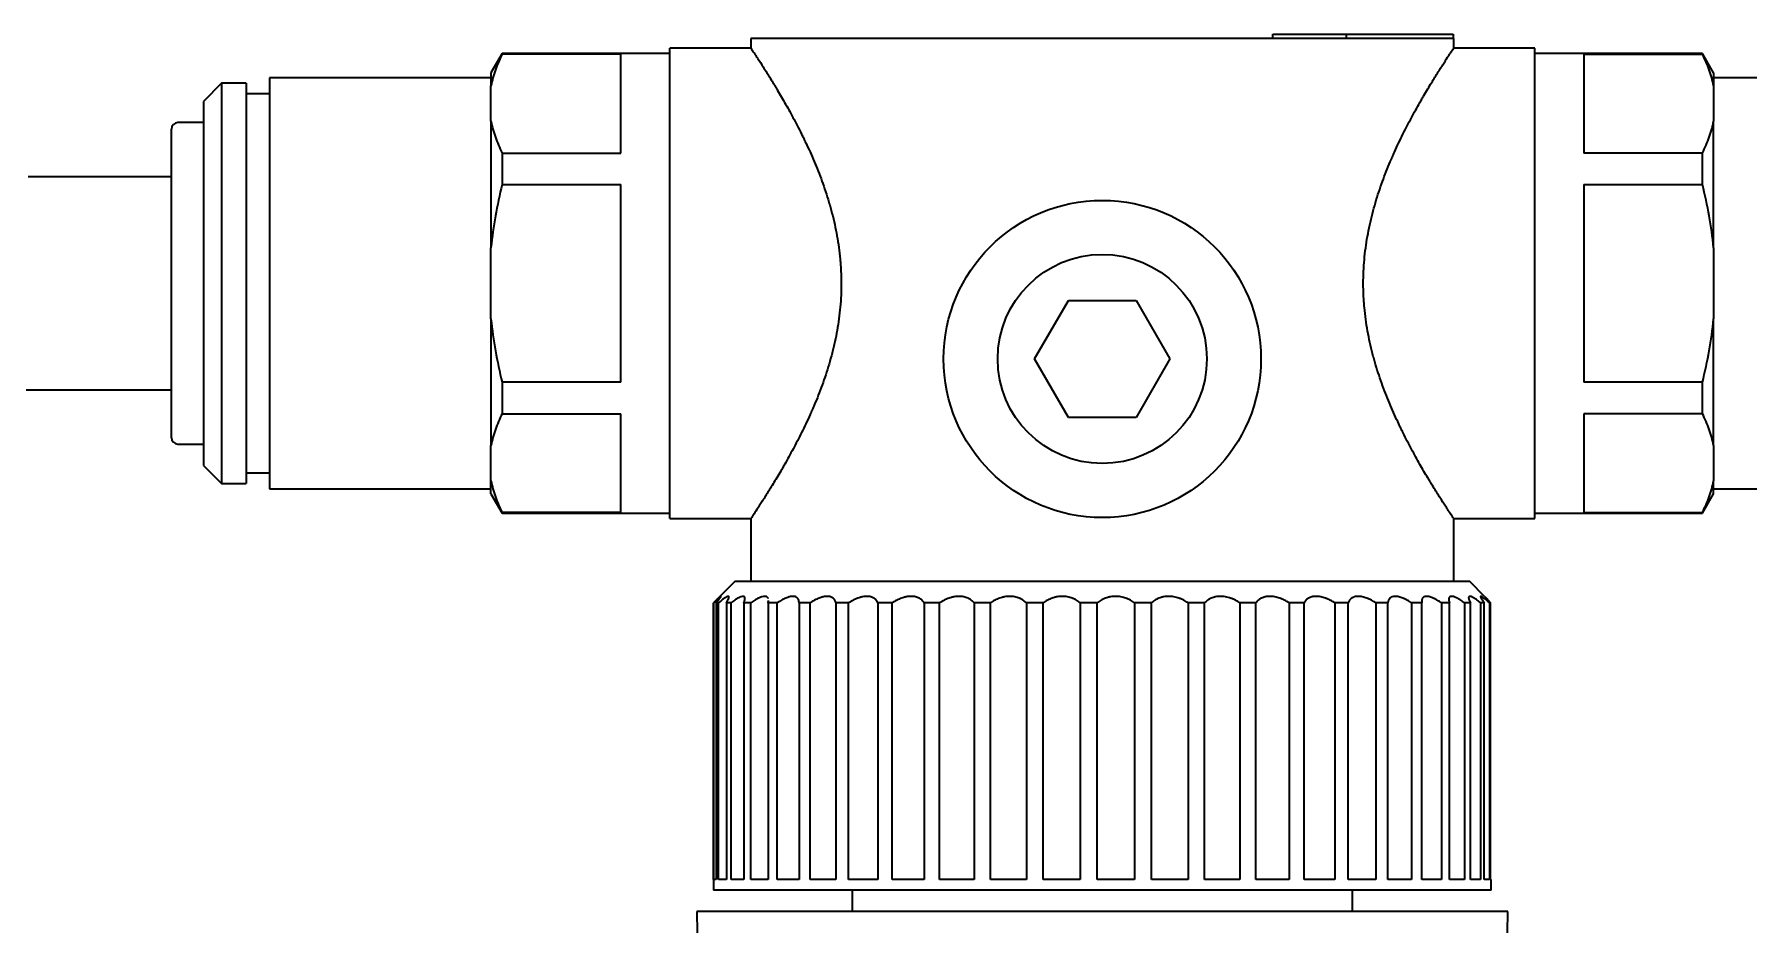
# Model space of a CAD drawing. Extents: x 6327 to 10269, y -393 to 3371.
# Drawn here: x 8597.3 to 8677.8, y 2622.7 to 2664.9 of the extents above; entities that cross this region are included whole.
import ezdxf

# ---------------------------------------------------------------- set-up
doc = ezdxf.new("R2010")
doc.units = 0
doc.header["$LTSCALE"] = 5
doc.layers.add('1', color=7, linetype='CONTINUOUS', true_color=0xffffff)

msp = doc.modelspace()

# ---------------------------------------------------------------- linework, layer by layer
at = {"layer": '1', "color": 7, "linetype": 'Continuous', "lineweight": 35}
for p, q in [((8630.973, 2664.226), (8627.173, 2664.226)), ((8627.173, 2642.126), (8627.173, 2664.226)), ((8663.943, 2664.676), (8630.973, 2664.676)), ((8630.973, 2664.676), (8630.973, 2664.226)), ((8655.478, 2664.876), (8658.943, 2664.876)), ((8655.478, 2664.676), (8655.478, 2664.876)), ((8658.943, 2664.876), (8663.943, 2664.876)), ((8658.943, 2664.676), (8658.943, 2664.876)), ((8663.943, 2664.876), (8663.943, 2664.676)), ((8663.943, 2664.676), (8663.973, 2664.676)), ((8663.973, 2664.226), (8663.973, 2664.676)), ((8667.773, 2664.226), (8663.973, 2664.226)), ((8667.773, 2653.176), (8667.773, 2664.226)), ((8667.773, 2653.176), (8667.773, 2664.226)), ((8619.298, 2663.976), (8618.773, 2663.067)), ((8619.298, 2663.976), (8619.298, 2663.942)), ((8627.173, 2663.976), (8619.298, 2663.976)), ((8624.873, 2663.942), (8619.298, 2663.942)), ((8624.873, 2659.297), (8624.873, 2663.942)), ((8675.648, 2663.976), (8667.773, 2663.976)), ((8670.073, 2663.942), (8670.073, 2659.297)), ((8670.073, 2663.942), (8675.648, 2663.942)), ((8676.173, 2663.067), (8675.648, 2663.976)), ((8675.648, 2663.942), (8675.648, 2663.976)), ((8608.373, 2662.826), (8608.373, 2643.526)), ((8618.773, 2662.826), (8608.373, 2662.826)), ((8618.773, 2663.067), (8618.773, 2662.453)), ((8676.173, 2663.067), (8676.173, 2662.453)), ((8686.573, 2662.826), (8676.173, 2662.826)), ((8606.123, 2662.576), (8605.273, 2661.726)), ((8607.273, 2662.576), (8606.123, 2662.576)), ((8606.123, 2662.576), (8606.123, 2643.776)), ((8607.273, 2662.576), (8607.273, 2643.776)), ((8608.373, 2662.076), (8607.273, 2662.076)), ((8618.773, 2660.787), (8618.773, 2662.453)), ((8676.173, 2662.453), (8676.173, 2660.787)), ((8605.273, 2661.726), (8605.273, 2644.626)), ((8603.773, 2645.926), (8603.773, 2660.426)), ((8605.273, 2660.726), (8604.073, 2660.726)), ((8618.773, 2660.787), (8618.773, 2654.841)), ((8676.173, 2654.841), (8676.173, 2660.787)), ((8619.298, 2659.297), (8624.873, 2659.297)), ((8619.298, 2659.297), (8619.298, 2657.821)), ((8675.648, 2659.297), (8670.073, 2659.297)), ((8675.648, 2657.821), (8675.648, 2659.297)), ((8603.773, 2658.176), (8597.047, 2658.176)), ((8619.298, 2657.821), (8624.873, 2657.821)), ((8624.873, 2648.531), (8624.873, 2657.821)), ((8670.073, 2657.821), (8670.073, 2648.531)), ((8670.073, 2657.821), (8675.648, 2657.821)), ((8618.773, 2651.511), (8618.773, 2654.841)), ((8676.173, 2654.841), (8676.173, 2651.511)), ((8667.773, 2642.126), (8667.773, 2653.176)), ((8644.297, 2649.626), (8645.885, 2652.376)), ((8645.885, 2652.376), (8649.061, 2652.376)), ((8649.061, 2652.376), (8650.648, 2649.626)), ((8618.773, 2651.511), (8618.773, 2645.565)), ((8676.173, 2645.565), (8676.173, 2651.511)), ((8645.885, 2646.876), (8644.297, 2649.626)), ((8650.648, 2649.626), (8649.061, 2646.876)), ((8596.956, 2648.176), (8603.773, 2648.176)), ((8624.873, 2648.531), (8619.298, 2648.531)), ((8619.298, 2648.531), (8619.298, 2647.055)), ((8675.648, 2648.531), (8670.073, 2648.531)), ((8675.648, 2647.055), (8675.648, 2648.531)), ((8619.298, 2647.055), (8624.873, 2647.055)), ((8624.873, 2642.41), (8624.873, 2647.055)), ((8649.061, 2646.876), (8645.885, 2646.876)), ((8670.073, 2647.055), (8670.073, 2642.41)), ((8675.648, 2647.055), (8670.073, 2647.055)), ((8604.073, 2645.626), (8605.273, 2645.626)), ((8618.773, 2643.9), (8618.773, 2645.565)), ((8676.173, 2645.565), (8676.173, 2643.9)), ((8605.273, 2644.626), (8606.123, 2643.776)), ((8607.273, 2644.276), (8608.373, 2644.276)), ((8606.123, 2643.776), (8607.273, 2643.776)), ((8608.373, 2643.526), (8618.773, 2643.526)), ((8618.773, 2643.285), (8618.773, 2643.9)), ((8618.773, 2643.285), (8619.298, 2642.376)), ((8675.648, 2642.376), (8676.173, 2643.285)), ((8676.173, 2643.285), (8676.173, 2643.9)), ((8676.173, 2643.526), (8686.573, 2643.526)), ((8624.873, 2642.41), (8619.298, 2642.41)), ((8619.298, 2642.376), (8619.298, 2642.41)), ((8619.298, 2642.376), (8627.173, 2642.376)), ((8627.173, 2642.126), (8630.973, 2642.126)), ((8630.973, 2642.126), (8630.973, 2639.176)), ((8663.973, 2639.176), (8663.973, 2642.126)), ((8663.973, 2642.126), (8667.773, 2642.126)), ((8667.773, 2642.376), (8675.648, 2642.376)), ((8670.073, 2642.41), (8675.648, 2642.41)), ((8675.648, 2642.41), (8675.648, 2642.376)), ((8630.223, 2639.176), (8629.223, 2638.176)), ((8664.723, 2639.176), (8630.223, 2639.176)), ((8664.723, 2639.176), (8630.223, 2639.176)), ((8665.423, 2638.476), (8664.723, 2639.176)), ((8629.223, 2638.176), (8629.227, 2638.176)), ((8629.223, 2638.176), (8629.223, 2624.676)), ((8629.227, 2625.176), (8629.227, 2638.176)), ((8629.461, 2638.176), (8629.349, 2638.176)), ((8629.349, 2638.176), (8629.349, 2625.176)), ((8629.461, 2625.176), (8629.461, 2638.176)), ((8630.045, 2638.176), (8629.823, 2638.176)), ((8629.823, 2638.176), (8629.823, 2625.176)), ((8630.045, 2625.176), (8630.045, 2638.176)), ((8630.968, 2638.176), (8630.641, 2638.176)), ((8630.641, 2638.176), (8630.641, 2625.176)), ((8630.968, 2625.176), (8630.968, 2638.176)), ((8631.787, 2638.176), (8631.8, 2638.284)), ((8632.213, 2638.176), (8631.787, 2638.176)), ((8631.787, 2638.176), (8631.787, 2625.176)), ((8632.213, 2625.176), (8632.213, 2638.176)), ((8633.754, 2638.176), (8633.237, 2638.176)), ((8633.237, 2638.176), (8633.237, 2625.176)), ((8633.754, 2625.176), (8633.754, 2638.176)), ((8635.563, 2638.176), (8634.965, 2638.176)), ((8634.965, 2638.176), (8634.965, 2625.176)), ((8635.563, 2625.176), (8635.563, 2638.176)), ((8637.604, 2638.176), (8636.937, 2638.176)), ((8636.937, 2638.176), (8636.937, 2625.176)), ((8637.604, 2625.176), (8637.604, 2638.176)), ((8639.836, 2638.176), (8639.113, 2638.176)), ((8639.113, 2638.176), (8639.113, 2625.176)), ((8639.836, 2625.176), (8639.836, 2638.176)), ((8641.452, 2638.176), (8641.452, 2625.176)), ((8642.217, 2638.176), (8641.452, 2638.176)), ((8642.217, 2625.176), (8642.217, 2638.176)), ((8643.909, 2638.176), (8643.909, 2625.176)), ((8644.701, 2638.176), (8643.909, 2638.176)), ((8644.701, 2625.176), (8644.701, 2638.176)), ((8646.434, 2638.176), (8646.434, 2625.176)), ((8647.238, 2638.176), (8646.434, 2638.176)), ((8647.238, 2625.176), (8647.238, 2638.176)), ((8649.78, 2638.176), (8648.98, 2638.176)), ((8648.98, 2638.176), (8648.98, 2625.176)), ((8649.78, 2625.176), (8649.78, 2638.176)), ((8651.497, 2638.176), (8651.497, 2625.176)), ((8652.277, 2638.176), (8651.497, 2638.176)), ((8652.277, 2625.176), (8652.277, 2638.176)), ((8653.935, 2638.176), (8653.935, 2625.176)), ((8654.681, 2638.176), (8653.935, 2638.176)), ((8654.681, 2625.176), (8654.681, 2638.176)), ((8656.247, 2638.176), (8656.247, 2625.176)), ((8656.944, 2638.176), (8656.247, 2638.176)), ((8656.944, 2625.176), (8656.944, 2638.176)), ((8658.389, 2638.176), (8658.389, 2625.176)), ((8659.023, 2638.176), (8658.389, 2638.176)), ((8659.023, 2625.176), (8659.023, 2638.176)), ((8660.318, 2638.176), (8660.318, 2625.176)), ((8660.877, 2638.176), (8660.318, 2638.176)), ((8660.877, 2625.176), (8660.877, 2638.176)), ((8661.997, 2638.176), (8661.997, 2625.176)), ((8662.47, 2638.176), (8661.997, 2638.176)), ((8662.47, 2625.176), (8662.47, 2638.176)), ((8663.394, 2638.176), (8663.394, 2625.176)), ((8663.772, 2638.176), (8663.394, 2638.176)), ((8663.772, 2625.176), (8663.772, 2638.176)), ((8664.481, 2638.176), (8664.481, 2625.176)), ((8664.756, 2638.176), (8664.481, 2638.176)), ((8664.756, 2625.176), (8664.756, 2638.176)), ((8665.236, 2638.176), (8665.236, 2625.176)), ((8665.403, 2638.176), (8665.236, 2638.176)), ((8665.403, 2625.176), (8665.403, 2638.176)), ((8665.646, 2638.176), (8665.646, 2625.176)), ((8665.702, 2638.176), (8665.646, 2638.176)), ((8665.702, 2625.176), (8665.702, 2638.176)), ((8629.349, 2625.176), (8629.227, 2625.176)), ((8629.823, 2625.176), (8629.461, 2625.176)), ((8630.641, 2625.176), (8630.045, 2625.176)), ((8631.787, 2625.176), (8630.968, 2625.176)), ((8633.237, 2625.176), (8632.213, 2625.176)), ((8634.965, 2625.176), (8633.754, 2625.176)), ((8636.937, 2625.176), (8635.563, 2625.176)), ((8639.113, 2625.176), (8637.604, 2625.176)), ((8641.452, 2625.176), (8639.836, 2625.176)), ((8643.909, 2625.176), (8642.217, 2625.176)), ((8646.434, 2625.176), (8644.701, 2625.176)), ((8648.98, 2625.176), (8647.238, 2625.176)), ((8651.497, 2625.176), (8649.78, 2625.176)), ((8653.935, 2625.176), (8652.277, 2625.176)), ((8656.247, 2625.176), (8654.681, 2625.176)), ((8658.389, 2625.176), (8656.944, 2625.176)), ((8660.318, 2625.176), (8659.023, 2625.176)), ((8661.997, 2625.176), (8660.877, 2625.176)), ((8663.394, 2625.176), (8662.47, 2625.176)), ((8664.481, 2625.176), (8663.772, 2625.176)), ((8665.236, 2625.176), (8664.756, 2625.176)), ((8665.646, 2625.176), (8665.403, 2625.176)), ((8665.723, 2625.176), (8665.702, 2625.176)), ((8665.723, 2624.676), (8665.723, 2625.176)), ((8665.723, 2624.676), (8629.223, 2624.676)), ((8635.723, 2624.676), (8635.723, 2623.676)), ((8659.223, 2623.676), (8659.223, 2624.676)), ((8628.437, 2623.676), (8628.454, 2622.676)), ((8666.509, 2623.676), (8628.437, 2623.676)), ((8666.492, 2622.676), (8666.509, 2623.676))]:
    msp.add_line(p, q, dxfattribs=at)
for radius in [7.45, 4.91]:
    msp.add_circle((8647.473, 2649.626), radius, dxfattribs=at)
for centre, start, end in [((8604.073, 2660.426), 90, 180), ((8604.073, 2645.926), 180, 270)]:
    msp.add_arc(centre, 0.3, start, end, dxfattribs=at)
for points, knots in [([(8630.973, 2664.226), (8630.973, 2664.226), (8630.986, 2664.207), (8631.036, 2664.131), (8631.074, 2664.075), (8631.147, 2663.964), (8631.175, 2663.922), (8631.221, 2663.853), (8631.244, 2663.816), (8631.27, 2663.777), (8631.287, 2663.751), (8631.296, 2663.737), (8631.377, 2663.613), (8631.459, 2663.486), (8631.64, 2663.203), (8631.739, 2663.046), (8631.899, 2662.788), (8631.954, 2662.699), (8632.04, 2662.559), (8632.083, 2662.488), (8632.127, 2662.414), (8632.157, 2662.365), (8632.172, 2662.34), (8632.307, 2662.114), (8632.432, 2661.901), (8632.687, 2661.453), (8632.818, 2661.217), (8633.084, 2660.722), (8633.219, 2660.462), (8633.387, 2660.123), (8633.421, 2660.054), (8633.488, 2659.916), (8633.589, 2659.706), (8633.688, 2659.492), (8633.884, 2659.057), (8634.011, 2658.758), (8634.255, 2658.142), (8634.371, 2657.824), (8634.535, 2657.331), (8634.588, 2657.164), (8634.664, 2656.909), (8634.688, 2656.824), (8634.724, 2656.694), (8634.736, 2656.651), (8634.76, 2656.564), (8634.771, 2656.52), (8634.874, 2656.127), (8634.952, 2655.773), (8635.082, 2655.053), (8635.132, 2654.687), (8635.175, 2654.222), (8635.183, 2654.129), (8635.196, 2653.942), (8635.201, 2653.847), (8635.215, 2653.564), (8635.219, 2653.375), (8635.22, 2652.996), (8635.215, 2652.808), (8635.198, 2652.434), (8635.186, 2652.248), (8635.136, 2651.695), (8635.086, 2651.33), (8634.991, 2650.79), (8634.955, 2650.611), (8634.897, 2650.344), (8634.877, 2650.256), (8634.834, 2650.079), (8634.812, 2649.991), (8634.7, 2649.553), (8634.599, 2649.214), (8634.381, 2648.555), (8634.264, 2648.235), (8634.08, 2647.768), (8634.017, 2647.614), (8633.921, 2647.387), (8633.889, 2647.312), (8633.823, 2647.162), (8633.791, 2647.089), (8633.626, 2646.723), (8633.493, 2646.442), (8633.225, 2645.903), (8633.091, 2645.644), (8632.825, 2645.148), (8632.693, 2644.91), (8632.548, 2644.655), (8632.532, 2644.627), (8632.5, 2644.571), (8632.452, 2644.488), (8632.342, 2644.299), (8632.251, 2644.144), (8632.072, 2643.846), (8631.959, 2643.661), (8631.747, 2643.319), (8631.648, 2643.162), (8631.512, 2642.948), (8631.468, 2642.88), (8631.407, 2642.785), (8631.386, 2642.754), (8631.357, 2642.709), (8631.348, 2642.694), (8631.329, 2642.665), (8631.246, 2642.537), (8631.177, 2642.433), (8631.077, 2642.282), (8631.039, 2642.225), (8630.987, 2642.148), (8630.974, 2642.127), (8630.973, 2642.126), (8630.973, 2642.126), (8630.973, 2642.126)], [0, 0, 0, 0, 0.031229, 0.031229, 0.062459, 0.062459, 0.078074, 0.078074, 0.085881, 0.089785, 0.089785, 0.093688, 0.093688, 0.124918, 0.124918, 0.156147, 0.156147, 0.171762, 0.171762, 0.179569, 0.183473, 0.183473, 0.187377, 0.187377, 0.218606, 0.218606, 0.249836, 0.249836, 0.281065, 0.281065, 0.288872, 0.288872, 0.29668, 0.312294, 0.312294, 0.343524, 0.343524, 0.374753, 0.374753, 0.390368, 0.390368, 0.398175, 0.398175, 0.402079, 0.402079, 0.405983, 0.405983, 0.437212, 0.437212, 0.468442, 0.468442, 0.476249, 0.476249, 0.484056, 0.484056, 0.499671, 0.499671, 0.515286, 0.515286, 0.5309, 0.5309, 0.56213, 0.56213, 0.577745, 0.577745, 0.585552, 0.585552, 0.593359, 0.593359, 0.624589, 0.624589, 0.655818, 0.655818, 0.671433, 0.671433, 0.67924, 0.67924, 0.687048, 0.687048, 0.718277, 0.718277, 0.749507, 0.749507, 0.780736, 0.780736, 0.78464, 0.78464, 0.788543, 0.796351, 0.811965, 0.811965, 0.843195, 0.843195, 0.874424, 0.874424, 0.890039, 0.890039, 0.897846, 0.897846, 0.90175, 0.90175, 0.905654, 0.936883, 0.936883, 0.968113, 0.968113, 0.999342, 0.999342, 1, 1, 1, 1]), ([(8663.973, 2642.126), (8663.973, 2642.126), (8663.96, 2642.145), (8663.909, 2642.221), (8663.872, 2642.277), (8663.798, 2642.389), (8663.771, 2642.43), (8663.725, 2642.499), (8663.701, 2642.536), (8663.676, 2642.575), (8663.659, 2642.601), (8663.65, 2642.615), (8663.569, 2642.739), (8663.487, 2642.866), (8663.305, 2643.149), (8663.206, 2643.306), (8663.047, 2643.564), (8662.991, 2643.653), (8662.906, 2643.793), (8662.863, 2643.865), (8662.819, 2643.938), (8662.789, 2643.987), (8662.774, 2644.012), (8662.639, 2644.238), (8662.514, 2644.451), (8662.258, 2644.9), (8662.127, 2645.135), (8661.862, 2645.631), (8661.727, 2645.89), (8661.558, 2646.229), (8661.525, 2646.298), (8661.457, 2646.437), (8661.357, 2646.646), (8661.258, 2646.86), (8661.062, 2647.295), (8660.935, 2647.594), (8660.691, 2648.211), (8660.574, 2648.529), (8660.411, 2649.021), (8660.358, 2649.188), (8660.282, 2649.443), (8660.257, 2649.529), (8660.221, 2649.658), (8660.209, 2649.701), (8660.186, 2649.788), (8660.174, 2649.832), (8660.072, 2650.225), (8659.993, 2650.579), (8659.864, 2651.3), (8659.814, 2651.665), (8659.771, 2652.13), (8659.763, 2652.223), (8659.75, 2652.411), (8659.744, 2652.505), (8659.731, 2652.788), (8659.727, 2652.977), (8659.726, 2653.356), (8659.73, 2653.544), (8659.747, 2653.918), (8659.76, 2654.104), (8659.81, 2654.658), (8659.86, 2655.022), (8659.955, 2655.562), (8659.991, 2655.741), (8660.049, 2656.008), (8660.069, 2656.096), (8660.111, 2656.273), (8660.133, 2656.361), (8660.246, 2656.799), (8660.347, 2657.138), (8660.565, 2657.797), (8660.682, 2658.117), (8660.866, 2658.584), (8660.929, 2658.738), (8661.025, 2658.965), (8661.057, 2659.04), (8661.122, 2659.19), (8661.155, 2659.264), (8661.319, 2659.629), (8661.453, 2659.91), (8661.721, 2660.45), (8661.855, 2660.708), (8662.121, 2661.204), (8662.252, 2661.442), (8662.398, 2661.697), (8662.414, 2661.725), (8662.446, 2661.781), (8662.494, 2661.864), (8662.604, 2662.054), (8662.695, 2662.208), (8662.873, 2662.506), (8662.986, 2662.691), (8663.199, 2663.033), (8663.298, 2663.191), (8663.434, 2663.404), (8663.477, 2663.472), (8663.539, 2663.568), (8663.559, 2663.598), (8663.588, 2663.643), (8663.598, 2663.658), (8663.617, 2663.687), (8663.7, 2663.815), (8663.769, 2663.92), (8663.869, 2664.07), (8663.907, 2664.127), (8663.958, 2664.205), (8663.972, 2664.225), (8663.973, 2664.226), (8663.973, 2664.226), (8663.973, 2664.226)], [0, 0, 0, 0, 0.031229, 0.031229, 0.062459, 0.062459, 0.078074, 0.078074, 0.085881, 0.089785, 0.089785, 0.093688, 0.093688, 0.124918, 0.124918, 0.156147, 0.156147, 0.171762, 0.171762, 0.179569, 0.183473, 0.183473, 0.187377, 0.187377, 0.218606, 0.218606, 0.249836, 0.249836, 0.281065, 0.281065, 0.288872, 0.288872, 0.29668, 0.312294, 0.312294, 0.343524, 0.343524, 0.374753, 0.374753, 0.390368, 0.390368, 0.398175, 0.398175, 0.402079, 0.402079, 0.405983, 0.405983, 0.437212, 0.437212, 0.468442, 0.468442, 0.476249, 0.476249, 0.484056, 0.484056, 0.499671, 0.499671, 0.515286, 0.515286, 0.530901, 0.530901, 0.56213, 0.56213, 0.577745, 0.577745, 0.585552, 0.585552, 0.593359, 0.593359, 0.624589, 0.624589, 0.655818, 0.655818, 0.671433, 0.671433, 0.67924, 0.67924, 0.687048, 0.687048, 0.718277, 0.718277, 0.749507, 0.749507, 0.780736, 0.780736, 0.78464, 0.78464, 0.788543, 0.796351, 0.811965, 0.811965, 0.843195, 0.843195, 0.874424, 0.874424, 0.890039, 0.890039, 0.897846, 0.897846, 0.90175, 0.90175, 0.905654, 0.936883, 0.936883, 0.968113, 0.968113, 0.999342, 0.999342, 1, 1, 1, 1]), ([(8619.298, 2663.942), (8619.176, 2663.697), (8619.069, 2663.451), (8618.892, 2662.954), (8618.822, 2662.704), (8618.773, 2662.453)], [0, 0, 0, 0, 0.5, 0.5, 1, 1, 1, 1]), ([(8676.173, 2662.453), (8676.124, 2662.704), (8676.054, 2662.954), (8675.877, 2663.451), (8675.77, 2663.697), (8675.648, 2663.942)], [0, 0, 0, 0, 0.5, 0.5, 1, 1, 1, 1]), ([(8618.773, 2660.787), (8618.822, 2660.536), (8618.892, 2660.286), (8619.069, 2659.789), (8619.176, 2659.543), (8619.298, 2659.297)], [0, 0, 0, 0, 0.5, 0.5, 1, 1, 1, 1]), ([(8675.648, 2659.297), (8675.77, 2659.543), (8675.877, 2659.789), (8676.054, 2660.286), (8676.124, 2660.536), (8676.173, 2660.787)], [0, 0, 0, 0, 0.5, 0.5, 1, 1, 1, 1]), ([(8619.298, 2657.821), (8619.176, 2657.331), (8619.069, 2656.837), (8618.892, 2655.845), (8618.822, 2655.345), (8618.773, 2654.841)], [0, 0, 0, 0, 0.5, 0.5, 1, 1, 1, 1]), ([(8676.173, 2654.841), (8676.124, 2655.345), (8676.054, 2655.845), (8675.877, 2656.837), (8675.77, 2657.331), (8675.648, 2657.821)], [0, 0, 0, 0, 0.5, 0.5, 1, 1, 1, 1]), ([(8618.773, 2651.511), (8618.822, 2651.007), (8618.892, 2650.508), (8619.069, 2649.515), (8619.176, 2649.022), (8619.298, 2648.531)], [0, 0, 0, 0, 0.5, 0.5, 1, 1, 1, 1]), ([(8675.648, 2648.531), (8675.77, 2649.022), (8675.877, 2649.515), (8676.054, 2650.508), (8676.124, 2651.007), (8676.173, 2651.511)], [0, 0, 0, 0, 0.5, 0.5, 1, 1, 1, 1]), ([(8619.298, 2647.055), (8619.176, 2646.81), (8619.069, 2646.563), (8618.892, 2646.067), (8618.822, 2645.817), (8618.773, 2645.565)], [0, 0, 0, 0, 0.5, 0.5, 1, 1, 1, 1]), ([(8676.173, 2645.565), (8676.124, 2645.817), (8676.054, 2646.067), (8675.877, 2646.563), (8675.77, 2646.81), (8675.648, 2647.055)], [0, 0, 0, 0, 0.5, 0.5, 1, 1, 1, 1]), ([(8618.773, 2643.9), (8618.822, 2643.648), (8618.892, 2643.398), (8619.069, 2642.902), (8619.176, 2642.655), (8619.298, 2642.41)], [0, 0, 0, 0, 0.5, 0.5, 1, 1, 1, 1]), ([(8675.648, 2642.41), (8675.77, 2642.655), (8675.877, 2642.902), (8676.054, 2643.398), (8676.124, 2643.648), (8676.173, 2643.9)], [0, 0, 0, 0, 0.5, 0.5, 1, 1, 1, 1]), ([(8629.349, 2638.176), (8629.386, 2638.22), (8629.419, 2638.26), (8629.463, 2638.314), (8629.476, 2638.332), (8629.495, 2638.356), (8629.501, 2638.363), (8629.512, 2638.378), (8629.517, 2638.385), (8629.542, 2638.419), (8629.556, 2638.44), (8629.567, 2638.461), (8629.57, 2638.467), (8629.57, 2638.472), (8629.57, 2638.474), (8629.569, 2638.476), (8629.568, 2638.476), (8629.561, 2638.476), (8629.549, 2638.469), (8629.525, 2638.451), (8629.52, 2638.447), (8629.509, 2638.438), (8629.492, 2638.424), (8629.471, 2638.406), (8629.441, 2638.379), (8629.425, 2638.364), (8629.39, 2638.332), (8629.372, 2638.315), (8629.314, 2638.26), (8629.272, 2638.22), (8629.227, 2638.176)], [0, 0, 0, 0, 0.125, 0.125, 0.1875, 0.1875, 0.21875, 0.21875, 0.25, 0.25, 0.375, 0.375, 0.4375, 0.4375, 0.46875, 0.46875, 0.5, 0.5, 0.625, 0.625, 0.65625, 0.65625, 0.6875, 0.75, 0.75, 0.8125, 0.8125, 0.875, 0.875, 1, 1, 1, 1]), ([(8629.823, 2638.176), (8629.851, 2638.22), (8629.876, 2638.26), (8629.905, 2638.314), (8629.913, 2638.332), (8629.924, 2638.356), (8629.927, 2638.363), (8629.933, 2638.378), (8629.936, 2638.385), (8629.947, 2638.419), (8629.95, 2638.44), (8629.945, 2638.461), (8629.941, 2638.467), (8629.933, 2638.472), (8629.93, 2638.474), (8629.924, 2638.476), (8629.92, 2638.476), (8629.898, 2638.476), (8629.875, 2638.469), (8629.838, 2638.451), (8629.83, 2638.447), (8629.814, 2638.438), (8629.788, 2638.424), (8629.76, 2638.406), (8629.721, 2638.379), (8629.7, 2638.364), (8629.656, 2638.332), (8629.633, 2638.315), (8629.563, 2638.26), (8629.513, 2638.22), (8629.461, 2638.176)], [0, 0, 0, 0, 0.125, 0.125, 0.1875, 0.1875, 0.21875, 0.21875, 0.25, 0.25, 0.375, 0.375, 0.4375, 0.4375, 0.46875, 0.46875, 0.5, 0.5, 0.625, 0.625, 0.65625, 0.65625, 0.6875, 0.75, 0.75, 0.8125, 0.8125, 0.875, 0.875, 1, 1, 1, 1]), ([(8630.641, 2638.176), (8630.66, 2638.22), (8630.674, 2638.26), (8630.688, 2638.314), (8630.692, 2638.332), (8630.695, 2638.356), (8630.695, 2638.363), (8630.696, 2638.378), (8630.696, 2638.385), (8630.693, 2638.419), (8630.685, 2638.44), (8630.663, 2638.461), (8630.654, 2638.467), (8630.638, 2638.472), (8630.632, 2638.474), (8630.62, 2638.476), (8630.613, 2638.476), (8630.578, 2638.476), (8630.544, 2638.469), (8630.494, 2638.451), (8630.483, 2638.447), (8630.462, 2638.438), (8630.429, 2638.424), (8630.394, 2638.406), (8630.346, 2638.379), (8630.32, 2638.364), (8630.268, 2638.332), (8630.241, 2638.315), (8630.16, 2638.26), (8630.103, 2638.22), (8630.045, 2638.176)], [0, 0, 0, 0, 0.125, 0.125, 0.1875, 0.1875, 0.21875, 0.21875, 0.25, 0.25, 0.375, 0.375, 0.4375, 0.4375, 0.46875, 0.46875, 0.5, 0.5, 0.625, 0.625, 0.65625, 0.65625, 0.6875, 0.75, 0.75, 0.8125, 0.8125, 0.875, 0.875, 1, 1, 1, 1]), ([(8631.787, 2638.372), (8631.785, 2638.379), (8631.782, 2638.386), (8631.766, 2638.419), (8631.747, 2638.44), (8631.709, 2638.461), (8631.695, 2638.467), (8631.67, 2638.472), (8631.661, 2638.474), (8631.644, 2638.476), (8631.634, 2638.476), (8631.586, 2638.476), (8631.542, 2638.469), (8631.48, 2638.451), (8631.467, 2638.447), (8631.441, 2638.438), (8631.402, 2638.424), (8631.361, 2638.406), (8631.304, 2638.379), (8631.275, 2638.364), (8631.215, 2638.332), (8631.185, 2638.315), (8631.094, 2638.26), (8631.032, 2638.22), (8630.968, 2638.176)], [0, 0, 0, 0, 0.037985, 0.037985, 0.198321, 0.198321, 0.278489, 0.278489, 0.318573, 0.318573, 0.358657, 0.358657, 0.518993, 0.518993, 0.559077, 0.559077, 0.599161, 0.679328, 0.679328, 0.759496, 0.759496, 0.839664, 0.839664, 1, 1, 1, 1]), ([(8633.237, 2638.176), (8633.237, 2638.22), (8633.231, 2638.26), (8633.215, 2638.314), (8633.208, 2638.332), (8633.195, 2638.356), (8633.19, 2638.363), (8633.18, 2638.378), (8633.174, 2638.385), (8633.145, 2638.419), (8633.116, 2638.44), (8633.062, 2638.461), (8633.042, 2638.467), (8633.01, 2638.472), (8632.999, 2638.474), (8632.976, 2638.476), (8632.964, 2638.476), (8632.904, 2638.476), (8632.85, 2638.469), (8632.778, 2638.451), (8632.763, 2638.447), (8632.733, 2638.438), (8632.687, 2638.424), (8632.641, 2638.406), (8632.577, 2638.379), (8632.545, 2638.364), (8632.479, 2638.332), (8632.446, 2638.315), (8632.347, 2638.26), (8632.28, 2638.22), (8632.213, 2638.176)], [0, 0, 0, 0, 0.125, 0.125, 0.1875, 0.1875, 0.21875, 0.21875, 0.25, 0.25, 0.375, 0.375, 0.4375, 0.4375, 0.46875, 0.46875, 0.5, 0.5, 0.625, 0.625, 0.65625, 0.65625, 0.6875, 0.75, 0.75, 0.8125, 0.8125, 0.875, 0.875, 1, 1, 1, 1]), ([(8634.965, 2638.176), (8634.955, 2638.22), (8634.939, 2638.26), (8634.908, 2638.314), (8634.896, 2638.332), (8634.875, 2638.356), (8634.868, 2638.363), (8634.853, 2638.378), (8634.844, 2638.385), (8634.803, 2638.419), (8634.763, 2638.44), (8634.695, 2638.461), (8634.67, 2638.467), (8634.631, 2638.472), (8634.617, 2638.474), (8634.59, 2638.476), (8634.576, 2638.476), (8634.505, 2638.476), (8634.443, 2638.469), (8634.361, 2638.451), (8634.344, 2638.447), (8634.311, 2638.438), (8634.261, 2638.424), (8634.209, 2638.406), (8634.14, 2638.379), (8634.105, 2638.364), (8634.034, 2638.332), (8633.999, 2638.315), (8633.894, 2638.26), (8633.824, 2638.22), (8633.754, 2638.176)], [0, 0, 0, 0, 0.125, 0.125, 0.1875, 0.1875, 0.21875, 0.21875, 0.25, 0.25, 0.375, 0.375, 0.4375, 0.4375, 0.46875, 0.46875, 0.5, 0.5, 0.625, 0.625, 0.65625, 0.65625, 0.6875, 0.75, 0.75, 0.8125, 0.8125, 0.875, 0.875, 1, 1, 1, 1]), ([(8636.937, 2638.176), (8636.917, 2638.22), (8636.892, 2638.26), (8636.845, 2638.314), (8636.828, 2638.332), (8636.801, 2638.356), (8636.791, 2638.363), (8636.771, 2638.378), (8636.761, 2638.385), (8636.707, 2638.419), (8636.658, 2638.44), (8636.576, 2638.461), (8636.548, 2638.467), (8636.502, 2638.472), (8636.487, 2638.474), (8636.455, 2638.476), (8636.439, 2638.476), (8636.358, 2638.476), (8636.29, 2638.469), (8636.2, 2638.451), (8636.182, 2638.447), (8636.146, 2638.438), (8636.091, 2638.424), (8636.036, 2638.406), (8635.962, 2638.379), (8635.925, 2638.364), (8635.851, 2638.332), (8635.815, 2638.315), (8635.705, 2638.26), (8635.634, 2638.22), (8635.563, 2638.176)], [0, 0, 0, 0, 0.125, 0.125, 0.1875, 0.1875, 0.21875, 0.21875, 0.25, 0.25, 0.375, 0.375, 0.4375, 0.4375, 0.46875, 0.46875, 0.5, 0.5, 0.625, 0.625, 0.65625, 0.65625, 0.6875, 0.75, 0.75, 0.8125, 0.8125, 0.875, 0.875, 1, 1, 1, 1]), ([(8639.113, 2638.176), (8639.084, 2638.22), (8639.05, 2638.26), (8638.99, 2638.314), (8638.968, 2638.332), (8638.934, 2638.356), (8638.922, 2638.363), (8638.898, 2638.378), (8638.885, 2638.385), (8638.82, 2638.419), (8638.764, 2638.44), (8638.67, 2638.461), (8638.638, 2638.467), (8638.587, 2638.472), (8638.569, 2638.474), (8638.535, 2638.476), (8638.517, 2638.476), (8638.428, 2638.476), (8638.354, 2638.469), (8638.258, 2638.451), (8638.239, 2638.447), (8638.201, 2638.438), (8638.143, 2638.424), (8638.085, 2638.406), (8638.009, 2638.379), (8637.971, 2638.364), (8637.895, 2638.332), (8637.857, 2638.315), (8637.746, 2638.26), (8637.674, 2638.22), (8637.604, 2638.176)], [0, 0, 0, 0, 0.125, 0.125, 0.1875, 0.1875, 0.21875, 0.21875, 0.25, 0.25, 0.375, 0.375, 0.4375, 0.4375, 0.46875, 0.46875, 0.5, 0.5, 0.625, 0.625, 0.65625, 0.65625, 0.6875, 0.75, 0.75, 0.8125, 0.8125, 0.875, 0.875, 1, 1, 1, 1]), ([(8641.452, 2638.176), (8641.414, 2638.22), (8641.372, 2638.26), (8641.299, 2638.314), (8641.274, 2638.332), (8641.234, 2638.356), (8641.22, 2638.363), (8641.191, 2638.378), (8641.177, 2638.385), (8641.103, 2638.419), (8641.039, 2638.44), (8640.936, 2638.461), (8640.9, 2638.467), (8640.844, 2638.472), (8640.826, 2638.474), (8640.788, 2638.476), (8640.769, 2638.476), (8640.674, 2638.476), (8640.596, 2638.469), (8640.496, 2638.451), (8640.476, 2638.447), (8640.436, 2638.438), (8640.376, 2638.424), (8640.318, 2638.406), (8640.24, 2638.379), (8640.201, 2638.364), (8640.124, 2638.332), (8640.087, 2638.315), (8639.976, 2638.26), (8639.905, 2638.22), (8639.836, 2638.176)], [0, 0, 0, 0, 0.125, 0.125, 0.1875, 0.1875, 0.21875, 0.21875, 0.25, 0.25, 0.375, 0.375, 0.4375, 0.4375, 0.46875, 0.46875, 0.5, 0.5, 0.625, 0.625, 0.65625, 0.65625, 0.6875, 0.75, 0.75, 0.8125, 0.8125, 0.875, 0.875, 1, 1, 1, 1]), ([(8643.909, 2638.176), (8643.863, 2638.22), (8643.812, 2638.26), (8643.729, 2638.314), (8643.7, 2638.332), (8643.655, 2638.356), (8643.639, 2638.363), (8643.607, 2638.378), (8643.591, 2638.385), (8643.509, 2638.419), (8643.439, 2638.44), (8643.328, 2638.461), (8643.29, 2638.467), (8643.231, 2638.472), (8643.211, 2638.474), (8643.172, 2638.476), (8643.152, 2638.476), (8643.052, 2638.476), (8642.971, 2638.469), (8642.869, 2638.451), (8642.849, 2638.447), (8642.808, 2638.438), (8642.748, 2638.424), (8642.689, 2638.406), (8642.611, 2638.379), (8642.573, 2638.364), (8642.497, 2638.332), (8642.46, 2638.315), (8642.352, 2638.26), (8642.283, 2638.22), (8642.217, 2638.176)], [0, 0, 0, 0, 0.125, 0.125, 0.1875, 0.1875, 0.21875, 0.21875, 0.25, 0.25, 0.375, 0.375, 0.4375, 0.4375, 0.46875, 0.46875, 0.5, 0.5, 0.625, 0.625, 0.65625, 0.65625, 0.6875, 0.75, 0.75, 0.8125, 0.8125, 0.875, 0.875, 1, 1, 1, 1]), ([(8646.434, 2638.176), (8646.381, 2638.22), (8646.324, 2638.26), (8646.232, 2638.314), (8646.2, 2638.332), (8646.15, 2638.356), (8646.133, 2638.363), (8646.098, 2638.378), (8646.081, 2638.385), (8645.992, 2638.419), (8645.918, 2638.44), (8645.801, 2638.461), (8645.761, 2638.467), (8645.7, 2638.472), (8645.68, 2638.474), (8645.639, 2638.476), (8645.618, 2638.476), (8645.516, 2638.476), (8645.434, 2638.469), (8645.332, 2638.451), (8645.312, 2638.447), (8645.272, 2638.438), (8645.212, 2638.424), (8645.153, 2638.406), (8645.077, 2638.379), (8645.04, 2638.364), (8644.966, 2638.332), (8644.931, 2638.315), (8644.827, 2638.26), (8644.762, 2638.22), (8644.701, 2638.176)], [0, 0, 0, 0, 0.125, 0.125, 0.1875, 0.1875, 0.21875, 0.21875, 0.25, 0.25, 0.375, 0.375, 0.4375, 0.4375, 0.46875, 0.46875, 0.5, 0.5, 0.625, 0.625, 0.65625, 0.65625, 0.6875, 0.75, 0.75, 0.8125, 0.8125, 0.875, 0.875, 1, 1, 1, 1]), ([(8648.98, 2638.176), (8648.921, 2638.22), (8648.859, 2638.26), (8648.759, 2638.314), (8648.724, 2638.332), (8648.671, 2638.356), (8648.653, 2638.363), (8648.616, 2638.378), (8648.598, 2638.385), (8648.504, 2638.419), (8648.427, 2638.44), (8648.307, 2638.461), (8648.266, 2638.467), (8648.204, 2638.472), (8648.183, 2638.474), (8648.142, 2638.476), (8648.121, 2638.476), (8648.019, 2638.476), (8647.937, 2638.469), (8647.837, 2638.451), (8647.817, 2638.447), (8647.778, 2638.438), (8647.719, 2638.424), (8647.663, 2638.406), (8647.59, 2638.379), (8647.554, 2638.364), (8647.485, 2638.332), (8647.451, 2638.315), (8647.354, 2638.26), (8647.294, 2638.22), (8647.238, 2638.176)], [0, 0, 0, 0, 0.125, 0.125, 0.1875, 0.1875, 0.21875, 0.21875, 0.25, 0.25, 0.375, 0.375, 0.4375, 0.4375, 0.46875, 0.46875, 0.5, 0.5, 0.625, 0.625, 0.65625, 0.65625, 0.6875, 0.75, 0.75, 0.8125, 0.8125, 0.875, 0.875, 1, 1, 1, 1]), ([(8651.497, 2638.176), (8651.433, 2638.22), (8651.366, 2638.26), (8651.261, 2638.314), (8651.224, 2638.332), (8651.169, 2638.356), (8651.15, 2638.363), (8651.112, 2638.378), (8651.093, 2638.385), (8650.996, 2638.419), (8650.917, 2638.44), (8650.796, 2638.461), (8650.755, 2638.467), (8650.694, 2638.472), (8650.673, 2638.474), (8650.632, 2638.476), (8650.612, 2638.476), (8650.51, 2638.476), (8650.431, 2638.469), (8650.335, 2638.451), (8650.315, 2638.447), (8650.278, 2638.438), (8650.222, 2638.424), (8650.169, 2638.406), (8650.1, 2638.379), (8650.067, 2638.364), (8650.003, 2638.332), (8649.972, 2638.315), (8649.883, 2638.26), (8649.83, 2638.22), (8649.78, 2638.176)], [0, 0, 0, 0, 0.125, 0.125, 0.1875, 0.1875, 0.21875, 0.21875, 0.25, 0.25, 0.375, 0.375, 0.4375, 0.4375, 0.46875, 0.46875, 0.5, 0.5, 0.625, 0.625, 0.65625, 0.65625, 0.6875, 0.75, 0.75, 0.8125, 0.8125, 0.875, 0.875, 1, 1, 1, 1]), ([(8653.935, 2638.176), (8653.868, 2638.22), (8653.798, 2638.26), (8653.689, 2638.314), (8653.651, 2638.332), (8653.595, 2638.356), (8653.575, 2638.363), (8653.537, 2638.378), (8653.517, 2638.385), (8653.419, 2638.419), (8653.341, 2638.44), (8653.221, 2638.461), (8653.181, 2638.467), (8653.12, 2638.472), (8653.1, 2638.474), (8653.06, 2638.476), (8653.041, 2638.476), (8652.943, 2638.476), (8652.867, 2638.469), (8652.776, 2638.451), (8652.758, 2638.447), (8652.723, 2638.438), (8652.671, 2638.424), (8652.623, 2638.406), (8652.56, 2638.379), (8652.53, 2638.364), (8652.472, 2638.332), (8652.444, 2638.315), (8652.366, 2638.26), (8652.319, 2638.22), (8652.277, 2638.176)], [0, 0, 0, 0, 0.125, 0.125, 0.1875, 0.1875, 0.21875, 0.21875, 0.25, 0.25, 0.375, 0.375, 0.4375, 0.4375, 0.46875, 0.46875, 0.5, 0.5, 0.625, 0.625, 0.65625, 0.65625, 0.6875, 0.75, 0.75, 0.8125, 0.8125, 0.875, 0.875, 1, 1, 1, 1]), ([(8656.247, 2638.176), (8656.178, 2638.22), (8656.106, 2638.26), (8655.996, 2638.314), (8655.958, 2638.332), (8655.901, 2638.356), (8655.882, 2638.363), (8655.843, 2638.378), (8655.824, 2638.385), (8655.727, 2638.419), (8655.65, 2638.44), (8655.534, 2638.461), (8655.495, 2638.467), (8655.437, 2638.472), (8655.418, 2638.474), (8655.38, 2638.476), (8655.361, 2638.476), (8655.269, 2638.476), (8655.199, 2638.469), (8655.115, 2638.451), (8655.099, 2638.447), (8655.067, 2638.438), (8655.02, 2638.424), (8654.976, 2638.406), (8654.92, 2638.379), (8654.894, 2638.364), (8654.843, 2638.332), (8654.82, 2638.315), (8654.753, 2638.26), (8654.714, 2638.22), (8654.681, 2638.176)], [0, 0, 0, 0, 0.125, 0.125, 0.1875, 0.1875, 0.21875, 0.21875, 0.25, 0.25, 0.375, 0.375, 0.4375, 0.4375, 0.46875, 0.46875, 0.5, 0.5, 0.625, 0.625, 0.65625, 0.65625, 0.6875, 0.75, 0.75, 0.8125, 0.8125, 0.875, 0.875, 1, 1, 1, 1]), ([(8658.389, 2638.176), (8658.319, 2638.22), (8658.247, 2638.26), (8658.137, 2638.314), (8658.1, 2638.332), (8658.044, 2638.356), (8658.025, 2638.363), (8657.987, 2638.378), (8657.968, 2638.385), (8657.874, 2638.419), (8657.8, 2638.44), (8657.69, 2638.461), (8657.653, 2638.467), (8657.599, 2638.472), (8657.581, 2638.474), (8657.546, 2638.476), (8657.529, 2638.476), (8657.443, 2638.476), (8657.379, 2638.469), (8657.305, 2638.451), (8657.29, 2638.447), (8657.262, 2638.438), (8657.221, 2638.424), (8657.183, 2638.406), (8657.136, 2638.379), (8657.113, 2638.364), (8657.071, 2638.332), (8657.052, 2638.315), (8656.998, 2638.26), (8656.969, 2638.22), (8656.944, 2638.176)], [0, 0, 0, 0, 0.125, 0.125, 0.1875, 0.1875, 0.21875, 0.21875, 0.25, 0.25, 0.375, 0.375, 0.4375, 0.4375, 0.46875, 0.46875, 0.5, 0.5, 0.625, 0.625, 0.65625, 0.65625, 0.6875, 0.75, 0.75, 0.8125, 0.8125, 0.875, 0.875, 1, 1, 1, 1]), ([(8660.318, 2638.176), (8660.248, 2638.22), (8660.177, 2638.26), (8660.07, 2638.314), (8660.035, 2638.332), (8659.981, 2638.356), (8659.963, 2638.363), (8659.926, 2638.378), (8659.908, 2638.385), (8659.819, 2638.419), (8659.749, 2638.44), (8659.647, 2638.461), (8659.613, 2638.467), (8659.564, 2638.472), (8659.548, 2638.474), (8659.516, 2638.476), (8659.5, 2638.476), (8659.424, 2638.476), (8659.368, 2638.469), (8659.304, 2638.451), (8659.291, 2638.447), (8659.267, 2638.438), (8659.232, 2638.424), (8659.201, 2638.406), (8659.163, 2638.379), (8659.145, 2638.364), (8659.113, 2638.332), (8659.098, 2638.315), (8659.059, 2638.26), (8659.038, 2638.22), (8659.023, 2638.176)], [0, 0, 0, 0, 0.125, 0.125, 0.1875, 0.1875, 0.21875, 0.21875, 0.25, 0.25, 0.375, 0.375, 0.4375, 0.4375, 0.46875, 0.46875, 0.5, 0.5, 0.625, 0.625, 0.65625, 0.65625, 0.6875, 0.75, 0.75, 0.8125, 0.8125, 0.875, 0.875, 1, 1, 1, 1]), ([(8661.997, 2638.176), (8661.929, 2638.22), (8661.861, 2638.26), (8661.759, 2638.314), (8661.725, 2638.332), (8661.674, 2638.356), (8661.657, 2638.363), (8661.623, 2638.378), (8661.606, 2638.385), (8661.523, 2638.419), (8661.459, 2638.44), (8661.367, 2638.461), (8661.337, 2638.467), (8661.293, 2638.472), (8661.279, 2638.474), (8661.251, 2638.476), (8661.238, 2638.476), (8661.171, 2638.476), (8661.124, 2638.469), (8661.072, 2638.451), (8661.062, 2638.447), (8661.043, 2638.438), (8661.015, 2638.424), (8660.991, 2638.406), (8660.963, 2638.379), (8660.95, 2638.364), (8660.927, 2638.332), (8660.918, 2638.315), (8660.893, 2638.26), (8660.883, 2638.22), (8660.877, 2638.176)], [0, 0, 0, 0, 0.125, 0.125, 0.1875, 0.1875, 0.21875, 0.21875, 0.25, 0.25, 0.375, 0.375, 0.4375, 0.4375, 0.46875, 0.46875, 0.5, 0.5, 0.625, 0.625, 0.65625, 0.65625, 0.6875, 0.75, 0.75, 0.8125, 0.8125, 0.875, 0.875, 1, 1, 1, 1]), ([(8663.394, 2638.176), (8663.329, 2638.22), (8663.264, 2638.26), (8663.169, 2638.314), (8663.138, 2638.332), (8663.091, 2638.356), (8663.076, 2638.363), (8663.045, 2638.378), (8663.029, 2638.385), (8662.954, 2638.419), (8662.897, 2638.44), (8662.817, 2638.461), (8662.791, 2638.467), (8662.754, 2638.472), (8662.742, 2638.474), (8662.718, 2638.476), (8662.707, 2638.476), (8662.652, 2638.476), (8662.615, 2638.469), (8662.575, 2638.451), (8662.568, 2638.447), (8662.554, 2638.438), (8662.534, 2638.424), (8662.518, 2638.406), (8662.5, 2638.379), (8662.492, 2638.364), (8662.48, 2638.332), (8662.476, 2638.315), (8662.466, 2638.26), (8662.466, 2638.22), (8662.47, 2638.176)], [0, 0, 0, 0, 0.125, 0.125, 0.1875, 0.1875, 0.21875, 0.21875, 0.25, 0.25, 0.375, 0.375, 0.4375, 0.4375, 0.46875, 0.46875, 0.5, 0.5, 0.625, 0.625, 0.65625, 0.65625, 0.6875, 0.75, 0.75, 0.8125, 0.8125, 0.875, 0.875, 1, 1, 1, 1]), ([(8664.481, 2638.176), (8664.42, 2638.22), (8664.36, 2638.26), (8664.274, 2638.314), (8664.246, 2638.332), (8664.204, 2638.356), (8664.19, 2638.363), (8664.163, 2638.378), (8664.149, 2638.385), (8664.083, 2638.419), (8664.035, 2638.44), (8663.968, 2638.461), (8663.947, 2638.467), (8663.917, 2638.472), (8663.907, 2638.474), (8663.889, 2638.476), (8663.88, 2638.476), (8663.838, 2638.476), (8663.811, 2638.469), (8663.785, 2638.451), (8663.78, 2638.447), (8663.772, 2638.438), (8663.76, 2638.424), (8663.752, 2638.406), (8663.745, 2638.379), (8663.742, 2638.364), (8663.741, 2638.332), (8663.742, 2638.315), (8663.748, 2638.26), (8663.757, 2638.22), (8663.772, 2638.176)], [0, 0, 0, 0, 0.125, 0.125, 0.1875, 0.1875, 0.21875, 0.21875, 0.25, 0.25, 0.375, 0.375, 0.4375, 0.4375, 0.46875, 0.46875, 0.5, 0.5, 0.625, 0.625, 0.65625, 0.65625, 0.6875, 0.75, 0.75, 0.8125, 0.8125, 0.875, 0.875, 1, 1, 1, 1]), ([(8665.236, 2638.176), (8665.181, 2638.22), (8665.128, 2638.26), (8665.052, 2638.314), (8665.027, 2638.332), (8664.991, 2638.356), (8664.98, 2638.363), (8664.956, 2638.378), (8664.945, 2638.385), (8664.89, 2638.419), (8664.85, 2638.44), (8664.798, 2638.461), (8664.782, 2638.467), (8664.76, 2638.472), (8664.753, 2638.474), (8664.74, 2638.476), (8664.734, 2638.476), (8664.705, 2638.476), (8664.689, 2638.469), (8664.677, 2638.451), (8664.675, 2638.447), (8664.672, 2638.438), (8664.669, 2638.424), (8664.669, 2638.406), (8664.673, 2638.379), (8664.676, 2638.364), (8664.685, 2638.332), (8664.691, 2638.315), (8664.713, 2638.26), (8664.732, 2638.22), (8664.756, 2638.176)], [0, 0, 0, 0, 0.125, 0.125, 0.1875, 0.1875, 0.21875, 0.21875, 0.25, 0.25, 0.375, 0.375, 0.4375, 0.4375, 0.46875, 0.46875, 0.5, 0.5, 0.625, 0.625, 0.65625, 0.65625, 0.6875, 0.75, 0.75, 0.8125, 0.8125, 0.875, 0.875, 1, 1, 1, 1]), ([(8665.646, 2638.176), (8665.597, 2638.22), (8665.552, 2638.26), (8665.488, 2638.314), (8665.467, 2638.332), (8665.438, 2638.356), (8665.428, 2638.363), (8665.409, 2638.378), (8665.4, 2638.385), (8665.357, 2638.419), (8665.327, 2638.44), (8665.291, 2638.461), (8665.28, 2638.467), (8665.266, 2638.472), (8665.262, 2638.474), (8665.255, 2638.476), (8665.251, 2638.476), (8665.237, 2638.476), (8665.232, 2638.469), (8665.234, 2638.451), (8665.235, 2638.447), (8665.238, 2638.438), (8665.243, 2638.424), (8665.252, 2638.406), (8665.266, 2638.379), (8665.274, 2638.364), (8665.294, 2638.332), (8665.305, 2638.315), (8665.342, 2638.26), (8665.371, 2638.22), (8665.403, 2638.176)], [0, 0, 0, 0, 0.125, 0.125, 0.1875, 0.1875, 0.21875, 0.21875, 0.25, 0.25, 0.375, 0.375, 0.4375, 0.4375, 0.46875, 0.46875, 0.5, 0.5, 0.625, 0.625, 0.65625, 0.65625, 0.6875, 0.75, 0.75, 0.8125, 0.8125, 0.875, 0.875, 1, 1, 1, 1]), ([(8665.423, 2638.476), (8665.423, 2638.476), (8665.43, 2638.468), (8665.449, 2638.447), (8665.458, 2638.439), (8665.472, 2638.423), (8665.477, 2638.417), (8665.488, 2638.405), (8665.494, 2638.399), (8665.525, 2638.366), (8665.555, 2638.334), (8665.597, 2638.288), (8665.606, 2638.279), (8665.624, 2638.259), (8665.652, 2638.23), (8665.682, 2638.198), (8665.702, 2638.176)], [0, 0, 0, 0, 0.244851, 0.244851, 0.37071, 0.37071, 0.433639, 0.433639, 0.496568, 0.496568, 0.748284, 0.748284, 0.811213, 0.811213, 0.874142, 1, 1, 1, 1])]:
    msp.add_open_spline(points, degree=3, knots=knots, dxfattribs=at)

doc.saveas('drawing.dxf')
